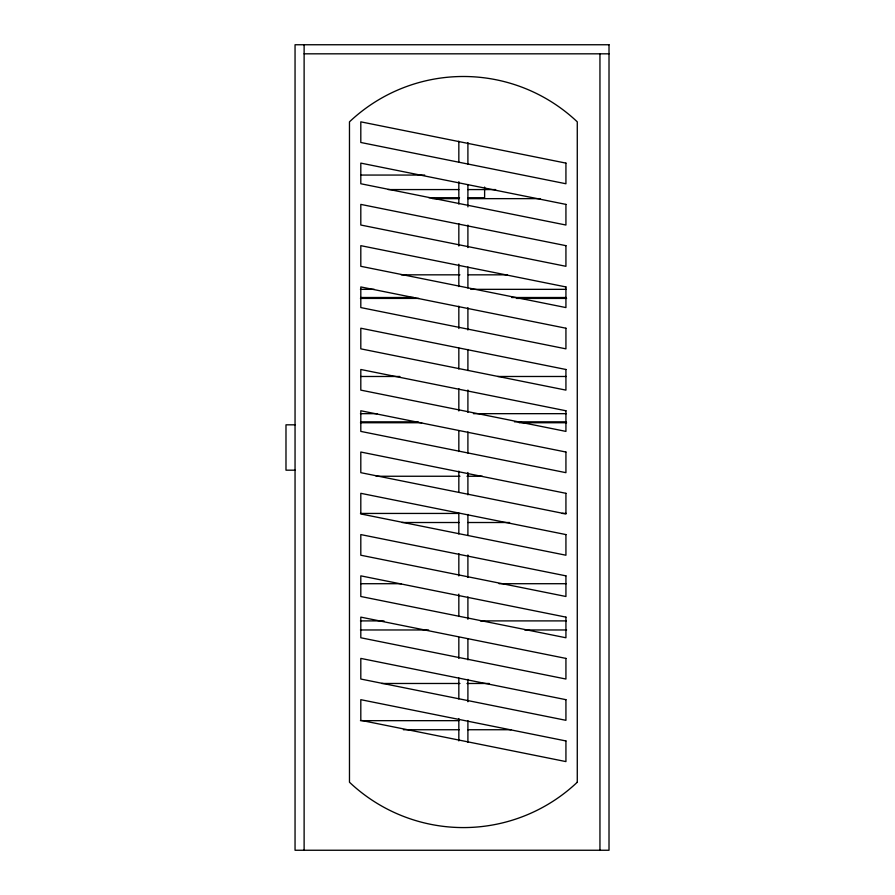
<?xml version="1.0" encoding="UTF-8"?>
<svg xmlns="http://www.w3.org/2000/svg" width="895" height="895" viewBox="0 0 895 895"><rect width="100%" height="100%" fill="white"/><g stroke="black" fill="none" stroke-linecap="round" stroke-linejoin="round"><path stroke-width="1.34" d="M304.121 53.823L609.014 53.823M360.618 175.062L424.711 175.062M388.15 189.572L458.833 189.572M467.906 189.572L495.629 189.572M428.884 197.739L459.538 197.739M467.895 197.739L484.62 197.739L484.62 187.066M432.509 198.645L459.202 198.645M467.906 198.645L540.177 198.645M401.206 274.832L459.918 274.832M468.309 274.832L507.454 274.832M360.439 289.342L374.3 289.342M470.68 289.342L566.311 289.342M360.651 297.509L413.781 297.509M511.649 297.509L566.177 297.509M360.439 298.415L418.894 298.415M516.415 298.415L566.591 298.415M360.752 376.482L399.886 376.482M497.709 376.482L566.188 376.482M360.439 413.669L377.063 413.669M473.455 413.669L566.311 413.669M360.752 421.836L418.054 421.836M514.48 421.836L566.188 421.836M360.439 422.742L421.679 422.742M519.189 422.742L566.591 422.742M295.048 424.823L285.986 424.823L285.986 470.177L295.048 470.177M376.124 476.252L459.974 476.252M466.966 476.252L482.338 476.252M360.439 513.439L458.833 513.439M562.149 513.439L566.311 513.439M402.012 522.512L459.202 522.512M467.906 522.512L509.602 522.512M360.752 583.708L401.284 583.708M499.108 583.708L566.188 583.708M360.439 620.895L384 620.895M480.38 620.895L566.311 620.895M360.439 629.968L428.627 629.968M524.727 629.968L566.591 629.968M381.717 683.478L459.974 683.478M466.966 683.478L489.33 683.478M360.439 720.665L458.833 720.665M403.399 729.738L459.202 729.738M467.906 729.738L511 729.738M599.952 53.823L599.952 850.25M467.906 142.573L467.906 164.009M467.906 184.515L467.906 206.879M467.906 225.059L467.906 247.557M467.906 266.99L467.906 287.966M467.906 307.656L467.906 330.02M467.906 349.475L467.906 370.552M467.906 390.007L467.906 412.382M467.906 431.949L467.906 453.015M467.906 472.493L467.906 494.857M467.906 514.435L467.906 535.467M467.906 554.967L467.906 577.398M467.906 596.909L467.906 619.284M467.906 638.851L467.906 659.861M467.906 679.394L467.906 701.758M467.906 720.665L467.906 742.324M458.833 141.175L458.833 162.14M458.833 181.719L458.833 204.082M458.833 223.66L458.833 246.024M458.833 264.193L458.833 286.568M458.833 306.135L458.833 328.499M458.833 348.077L458.833 369.042M458.833 388.62L458.833 410.984M458.833 430.551L458.833 451.527M458.833 471.094L458.833 492.06M458.833 513.036L458.833 534.002M458.833 553.58L458.833 575.944M458.833 594.112L458.833 616.487M458.833 637.453L458.833 658.418M458.833 677.996L458.833 698.961M458.833 718.528L458.833 740.903M304.121 44.75L304.121 850.25M609.014 44.75L295.048 44.75L295.048 850.25L609.014 850.25L609.014 44.75M565.931 163.114L360.808 121.843L360.808 142.484L565.931 183.755L565.931 163.114M565.931 204.396L360.808 163.114L360.808 183.755L565.931 225.025L565.931 204.396M565.931 245.666L360.808 204.396L360.808 225.025L565.931 266.307L565.931 245.666M565.931 286.937L360.808 245.666L360.808 266.307L565.931 307.578L565.931 286.937M565.931 328.219L360.808 286.937L360.808 307.578L565.931 348.849L565.931 328.219M565.931 369.49L360.808 328.219L360.808 348.849L565.931 390.119L565.931 369.49M565.931 410.76L360.808 369.49L360.808 390.119L565.931 431.401L565.931 410.76M565.931 452.031L360.808 410.76L360.808 431.401L565.931 472.672L565.931 452.031M565.931 493.313L360.808 452.031L360.808 472.672L565.931 513.943L565.931 493.313M565.931 534.583L360.808 493.313L360.808 513.943L565.931 555.224L565.931 534.583M565.931 575.854L360.808 534.583L360.808 555.224L565.931 596.495L565.931 575.854M565.931 617.125L360.808 575.854L360.808 596.495L565.931 637.766L565.931 617.125M565.931 658.407L360.808 617.125L360.808 637.766L565.931 679.036L565.931 658.407M565.931 699.677L360.808 658.407L360.808 679.036L565.931 720.318L565.931 699.677M565.931 740.948L360.808 699.677L360.808 720.318L565.931 761.589L565.931 740.948M577.275 782.23L577.275 121.843A165.709 165.709 0 0 0 349.475 121.843L349.475 782.23A165.709 165.709 0 0 0 577.275 782.23"/></g></svg>
